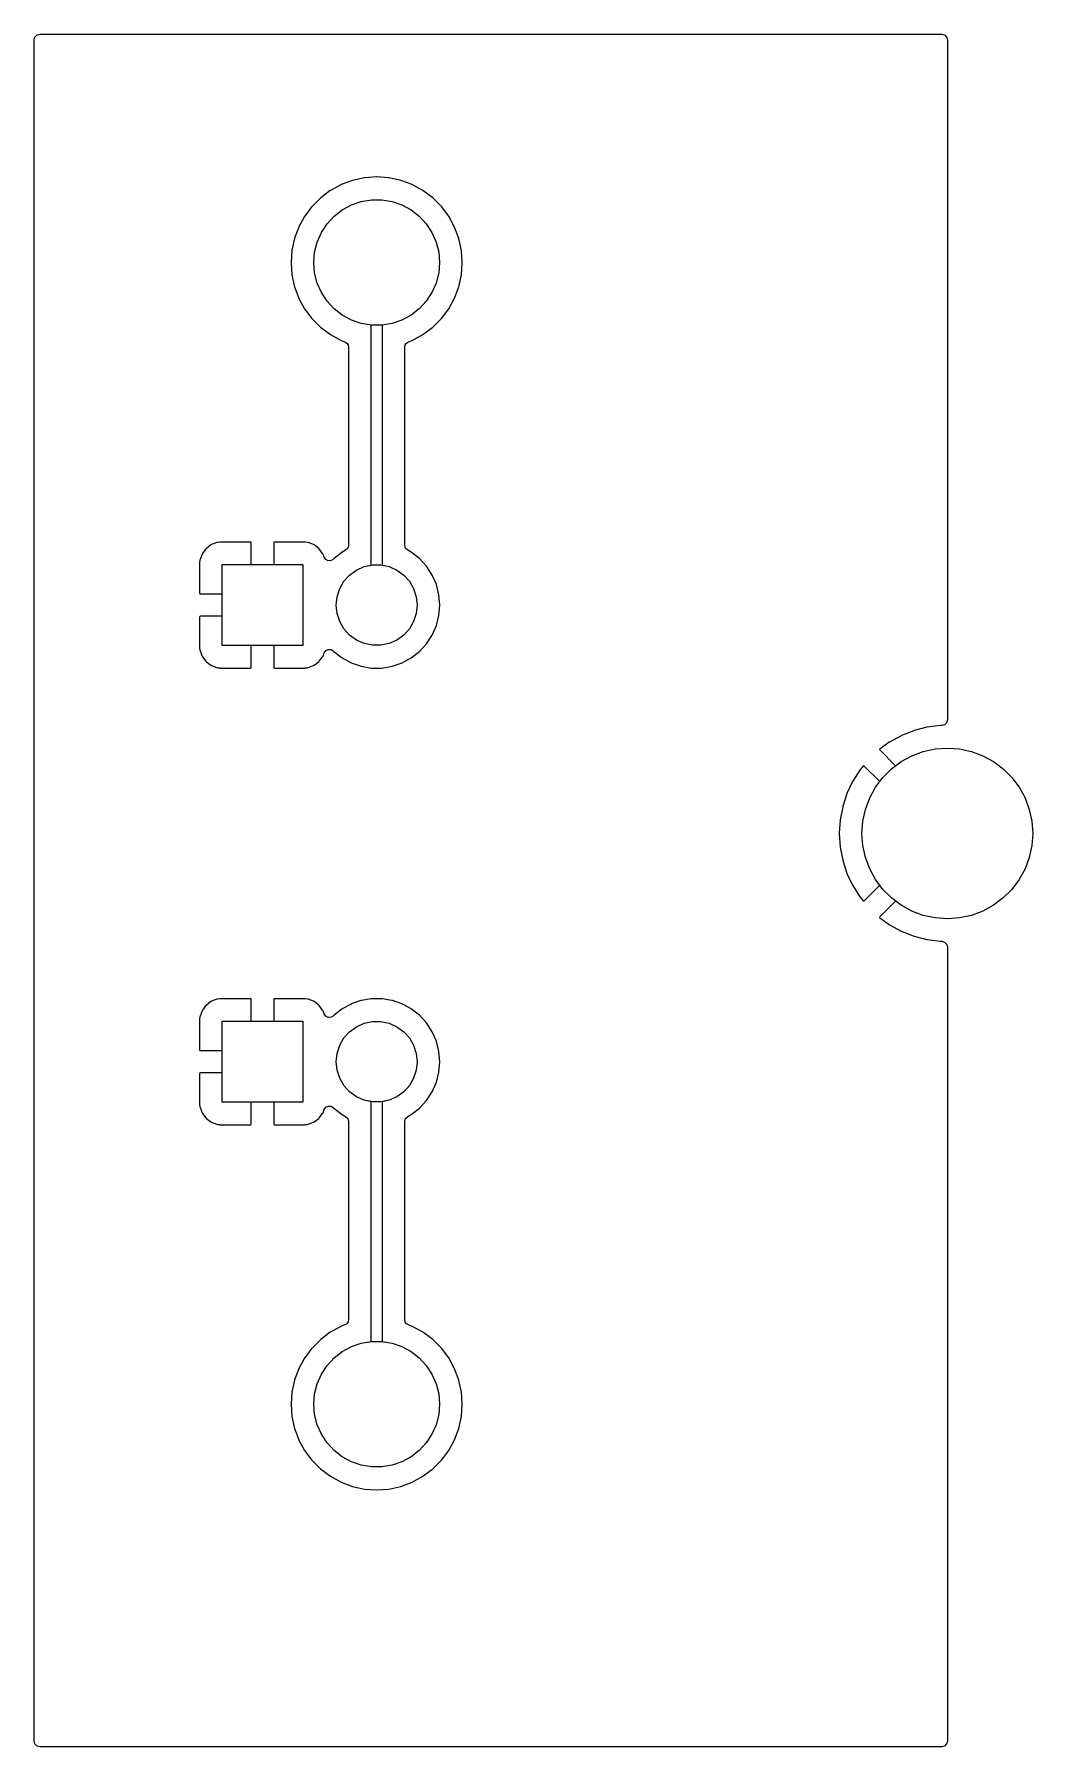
# Model space of a CAD drawing. Extents: x 33 to 94, y -50.8 to -12.7.
# Drawn here: x 33.02 to 55.24, y -50.8 to -12.7 of the extents above; entities that cross this region are included whole.
import ezdxf

# ---------------------------------------------------------------- set-up
doc = ezdxf.new("R2010")
doc.units = 0
doc.layers.add('BLACK', color=7, linetype='CONTINUOUS')

msp = doc.modelspace()

# ---------------------------------------------------------------- linework, layer by layer
at = {"layer": 'BLACK', "linetype": 'CONTINUOUS'}
for p, q in [((33.02, -12.824), (33.0366, -12.762)), ((33.02, -25.1337), (33.02, -12.824)), ((33.0366, -12.762), (33.082, -12.7166)), ((33.082, -12.7166), (33.144, -12.7)), ((33.144, -12.7), (53.216, -12.7)), ((53.216, -12.7), (53.278, -12.7166)), ((53.278, -12.7166), (53.3234, -12.762)), ((53.3234, -12.762), (53.34, -12.824)), ((53.34, -12.824), (53.34, -27.956)), ((40.0991, -15.9534), (39.8526, -16.0453)), ((40.1032, -15.9518), (40.0991, -15.9534)), ((40.0991, -15.9534), (40.0991, -15.9534)), ((40.1075, -15.9509), (40.1032, -15.9518)), ((40.3645, -15.895), (40.1075, -15.9509)), ((40.1075, -15.9509), (40.1075, -15.9509)), ((40.3688, -15.894), (40.3645, -15.895)), ((40.3645, -15.895), (40.3645, -15.895)), ((40.3733, -15.8937), (40.3688, -15.894)), ((40.6356, -15.875), (40.3733, -15.8937)), ((40.3733, -15.8937), (40.3733, -15.8937)), ((40.64, -15.8746), (40.6356, -15.875)), ((40.6444, -15.875), (40.64, -15.8746)), ((40.9067, -15.8937), (40.6444, -15.875)), ((40.9112, -15.894), (40.9067, -15.8937)), ((40.9067, -15.8937), (40.9067, -15.8937)), ((40.9155, -15.895), (40.9112, -15.894)), ((41.1508, -15.9462), (40.9155, -15.895)), ((40.9155, -15.895), (40.9155, -15.895)), ((41.1768, -15.9518), (41.1508, -15.9462)), ((41.1809, -15.9534), (41.1768, -15.9518)), ((41.4274, -16.0453), (41.1809, -15.9534)), ((41.1809, -15.9534), (41.1809, -15.9534)), ((39.3891, -16.3432), (39.2032, -16.5291)), ((39.3923, -16.34), (39.3891, -16.3432)), ((39.3891, -16.3432), (39.3891, -16.3432)), ((39.3958, -16.3374), (39.3923, -16.34)), ((39.6063, -16.1798), (39.3958, -16.3374)), ((39.3958, -16.3374), (39.3958, -16.3374)), ((39.6099, -16.1771), (39.6063, -16.1798)), ((39.6063, -16.1798), (39.6063, -16.1798)), ((39.6138, -16.175), (39.6099, -16.1771)), ((39.8446, -16.049), (39.6138, -16.175)), ((39.6138, -16.175), (39.6138, -16.175)), ((39.8485, -16.0468), (39.8446, -16.0489)), ((39.8446, -16.0489), (39.8446, -16.049)), ((39.8526, -16.0453), (39.8485, -16.0468)), ((39.8526, -16.0453), (39.8526, -16.0453)), ((41.4315, -16.0468), (41.4274, -16.0453)), ((41.4274, -16.0453), (41.4274, -16.0453)), ((41.4354, -16.0489), (41.4315, -16.0468)), ((41.4354, -16.049), (41.4354, -16.0489)), ((41.6662, -16.175), (41.4354, -16.049)), ((41.6701, -16.1771), (41.6662, -16.175)), ((41.6662, -16.175), (41.6662, -16.175)), ((41.8877, -16.34), (41.6701, -16.1771)), ((42.08, -16.5323), (41.8877, -16.34)), ((39.035, -16.7538), (38.909, -16.9846)), ((39.0371, -16.7499), (39.035, -16.7538)), ((39.035, -16.7538), (39.035, -16.7538)), ((39.0398, -16.7463), (39.0371, -16.7499)), ((39.1974, -16.5358), (39.0398, -16.7463)), ((39.0398, -16.7463), (39.0398, -16.7463)), ((39.2, -16.5323), (39.1974, -16.5358)), ((39.1974, -16.5358), (39.1974, -16.5358)), ((39.2032, -16.5291), (39.2, -16.5323)), ((39.2032, -16.5291), (39.2032, -16.5291)), ((39.5352, -16.9201), (39.6918, -16.75)), ((39.5352, -16.9201), (39.6918, -16.75)), ((39.6918, -16.75), (39.8743, -16.608)), ((39.6918, -16.75), (39.8743, -16.608)), ((39.8743, -16.608), (40.0776, -16.4979)), ((39.8743, -16.608), (40.0776, -16.4979)), ((40.0776, -16.4979), (40.2963, -16.4228)), ((40.0776, -16.4979), (40.2963, -16.4228)), ((40.2963, -16.4228), (40.5244, -16.3848)), ((40.2963, -16.4228), (40.5244, -16.3848)), ((40.5244, -16.3848), (40.7556, -16.3848)), ((40.5244, -16.3848), (40.7556, -16.3848)), ((40.7556, -16.3848), (40.9837, -16.4228)), ((40.7556, -16.3848), (40.9837, -16.4228)), ((40.9837, -16.4228), (41.2024, -16.4979)), ((40.9837, -16.4228), (41.2024, -16.4979)), ((41.2024, -16.4979), (41.4057, -16.608)), ((41.2024, -16.4979), (41.4057, -16.608)), ((41.4057, -16.608), (41.5882, -16.75)), ((41.4057, -16.608), (41.5882, -16.75)), ((41.5882, -16.75), (41.7448, -16.9201)), ((41.5882, -16.75), (41.7448, -16.9201)), ((42.2429, -16.7499), (42.08, -16.5323)), ((42.3732, -16.9885), (42.2429, -16.7499)), ((38.9053, -16.9926), (38.8134, -17.2391)), ((38.9068, -16.9885), (38.9053, -16.9926)), ((38.9053, -16.9926), (38.9053, -16.9926)), ((38.9089, -16.9846), (38.9068, -16.9885)), ((38.909, -16.9846), (38.9089, -16.9846)), ((39.3159, -17.3254), (39.4087, -17.1137)), ((39.3159, -17.3254), (39.4087, -17.1137)), ((39.4087, -17.1137), (39.5352, -16.9201)), ((39.4087, -17.1137), (39.5352, -16.9201)), ((41.7448, -16.9201), (41.8713, -17.1137)), ((41.7448, -16.9201), (41.8713, -17.1137)), ((41.8713, -17.1137), (41.9641, -17.3254)), ((41.8713, -17.1137), (41.9641, -17.3254)), ((42.4682, -17.2432), (42.3732, -16.9885)), ((38.7537, -17.5133), (38.7353, -17.7705)), ((38.754, -17.5088), (38.7537, -17.5133)), ((38.7537, -17.5133), (38.7537, -17.5133)), ((38.755, -17.5045), (38.754, -17.5088)), ((38.8109, -17.2475), (38.755, -17.5045)), ((38.755, -17.5045), (38.755, -17.5045)), ((38.8118, -17.2432), (38.8109, -17.2475)), ((38.8109, -17.2475), (38.8109, -17.2475)), ((38.8134, -17.2391), (38.8118, -17.2432)), ((38.8134, -17.2391), (38.8134, -17.2391)), ((39.2591, -17.5496), (39.3159, -17.3254)), ((39.2591, -17.5496), (39.3159, -17.3254)), ((41.9641, -17.3254), (42.0209, -17.5496)), ((41.9641, -17.3254), (42.0209, -17.5496)), ((42.526, -17.5088), (42.4682, -17.2432)), ((42.5454, -17.78), (42.526, -17.5088)), ((38.7353, -17.7705), (38.7346, -17.78)), ((38.7346, -17.78), (38.735, -17.7844)), ((38.735, -17.7844), (38.7537, -18.0467)), ((39.24, -17.78), (39.2591, -17.5496)), ((39.24, -17.78), (39.2591, -17.5496)), ((39.2591, -18.0104), (39.24, -17.78)), ((39.2591, -18.0104), (39.24, -17.78)), ((42.0209, -17.5496), (42.04, -17.78)), ((42.0209, -17.5496), (42.04, -17.78)), ((42.04, -17.78), (42.0209, -18.0104)), ((42.04, -17.78), (42.0209, -18.0104)), ((42.526, -18.0512), (42.5454, -17.78)), ((38.7537, -18.0467), (38.7537, -18.0467)), ((38.7537, -18.0467), (38.754, -18.0512)), ((38.754, -18.0512), (38.755, -18.0555)), ((38.755, -18.0555), (38.755, -18.0555)), ((38.755, -18.0555), (38.8062, -18.2908)), ((39.3159, -18.2346), (39.2591, -18.0104)), ((39.3159, -18.2346), (39.2591, -18.0104)), ((39.4087, -18.4463), (39.3159, -18.2346)), ((39.4087, -18.4463), (39.3159, -18.2346)), ((41.9641, -18.2346), (41.8713, -18.4463)), ((41.9641, -18.2346), (41.8713, -18.4463)), ((42.0209, -18.0104), (41.9641, -18.2346)), ((42.0209, -18.0104), (41.9641, -18.2346)), ((42.4682, -18.3168), (42.526, -18.0512)), ((38.8062, -18.2908), (38.8118, -18.3168)), ((38.8118, -18.3168), (38.9068, -18.5715)), ((38.9068, -18.5715), (38.9089, -18.5754)), ((38.9089, -18.5754), (38.909, -18.5754)), ((38.909, -18.5754), (39.035, -18.8062)), ((39.5352, -18.6399), (39.4087, -18.4463)), ((39.5352, -18.6399), (39.4087, -18.4463)), ((39.6918, -18.81), (39.5352, -18.6399)), ((39.6918, -18.81), (39.5352, -18.6399)), ((41.7448, -18.6399), (41.5882, -18.81)), ((41.7448, -18.6399), (41.5882, -18.81)), ((41.8713, -18.4463), (41.7448, -18.6399)), ((41.8713, -18.4463), (41.7448, -18.6399)), ((42.2429, -18.8101), (42.3732, -18.5715)), ((42.3732, -18.5715), (42.4682, -18.3168)), ((39.035, -18.8062), (39.035, -18.8062)), ((39.035, -18.8062), (39.0371, -18.8101)), ((39.0371, -18.8101), (39.2, -19.0277)), ((39.2, -19.0277), (39.3923, -19.22)), ((39.8743, -18.952), (39.6918, -18.81)), ((39.8743, -18.952), (39.6918, -18.81)), ((40.0776, -19.0621), (39.8743, -18.952)), ((40.0776, -19.0621), (39.8743, -18.952)), ((41.4057, -18.952), (41.2024, -19.0621)), ((41.4057, -18.952), (41.2024, -19.0621)), ((41.5882, -18.81), (41.4057, -18.952)), ((41.5882, -18.81), (41.4057, -18.952)), ((41.8877, -19.22), (42.08, -19.0277)), ((42.08, -19.0277), (42.2429, -18.8101)), ((39.3923, -19.22), (39.6099, -19.3829)), ((39.6099, -19.3829), (39.8485, -19.5132)), ((40.2963, -19.1372), (40.0776, -19.0621)), ((40.2963, -19.1372), (40.0776, -19.0621)), ((40.5244, -19.1752), (40.2963, -19.1372)), ((40.515, -19.1737), (40.2963, -19.1372)), ((40.515, -24.5115), (40.515, -19.1737)), ((40.7556, -19.1752), (40.5244, -19.1752)), ((40.9837, -19.1372), (40.7556, -19.1752)), ((40.9837, -19.1372), (40.765, -19.1737)), ((40.765, -19.1737), (40.765, -24.5115)), ((41.2024, -19.0621), (40.9837, -19.1372)), ((41.2024, -19.0621), (40.9837, -19.1372)), ((41.4315, -19.5132), (41.6701, -19.3829)), ((41.6701, -19.3829), (41.8877, -19.22)), ((39.8485, -19.5132), (39.9288, -19.5431)), ((39.9288, -19.5431), (39.9338, -19.545)), ((39.9338, -19.545), (39.9761, -19.5714)), ((39.9761, -19.5714), (40.0045, -19.6124)), ((40.0045, -19.6124), (40.0145, -19.6612)), ((40.0145, -19.6612), (40.0145, -24.0722)), ((41.2655, -19.6612), (41.2755, -19.6124)), ((41.2655, -24.0722), (41.2655, -19.6612)), ((41.2755, -19.6124), (41.3039, -19.5714)), ((41.3039, -19.5714), (41.3462, -19.545)), ((41.3462, -19.545), (41.3492, -19.5439)), ((41.3492, -19.5439), (41.4315, -19.5132)), ((37.1489, -24.0004), (37.1003, -24.0056)), ((37.1555, -24), (37.1489, -24.0004)), ((37.8337, -24), (37.1555, -24)), ((37.8465, -24.0034), (37.8337, -24)), ((38.3663, -24), (38.3534, -24.0034)), ((39.0445, -24), (38.3663, -24)), ((39.0511, -24.0004), (39.0445, -24)), ((39.0997, -24.0056), (39.0511, -24.0004)), ((36.7535, -24.2662), (36.7091, -24.3854)), ((36.762, -24.2508), (36.7535, -24.2662)), ((36.8375, -24.1499), (36.762, -24.2508)), ((36.8499, -24.1375), (36.8375, -24.1499)), ((36.9508, -24.062), (36.8499, -24.1375)), ((36.9662, -24.0535), (36.9508, -24.062)), ((37.0854, -24.0091), (36.9662, -24.0535)), ((37.1003, -24.0056), (37.0854, -24.0091)), ((37.85, -24.0163), (37.8465, -24.0034)), ((37.85, -24.5), (37.85, -24.0163)), ((38.3534, -24.0034), (38.35, -24.0163)), ((38.35, -24.0163), (38.35, -24.5)), ((39.1146, -24.0091), (39.0997, -24.0056)), ((39.2338, -24.0535), (39.1146, -24.0091)), ((39.2492, -24.062), (39.2338, -24.0535)), ((39.3501, -24.1375), (39.2492, -24.062)), ((39.3625, -24.1499), (39.3501, -24.1375)), ((39.438, -24.2508), (39.3625, -24.1499)), ((39.4465, -24.2662), (39.438, -24.2508)), ((39.4721, -24.3349), (39.4465, -24.2662)), ((39.508, -24.3861), (39.4721, -24.3349)), ((39.6795, -24.3756), (39.6269, -24.4094)), ((39.6847, -24.3699), (39.6795, -24.3756)), ((39.6882, -24.3661), (39.6847, -24.3699)), ((39.6847, -24.3699), (39.6847, -24.3699)), ((39.6923, -24.3629), (39.6882, -24.3661)), ((39.8673, -24.2267), (39.6923, -24.3629)), ((39.6923, -24.3629), (39.6923, -24.3629)), ((39.8714, -24.2235), (39.8673, -24.2267)), ((39.8673, -24.2267), (39.8673, -24.2267)), ((39.8759, -24.2211), (39.8714, -24.2235)), ((39.9495, -24.1812), (39.8759, -24.2211)), ((39.8759, -24.2211), (39.8759, -24.2211)), ((39.997, -24.1357), (39.9495, -24.1812)), ((40.0145, -24.0722), (39.997, -24.1357)), ((41.283, -24.1357), (41.2655, -24.0722)), ((41.3305, -24.1812), (41.283, -24.1357)), ((41.4086, -24.2235), (41.3305, -24.1812)), ((41.4127, -24.2267), (41.4086, -24.2235)), ((41.4437, -24.2508), (41.4127, -24.2267)), ((41.4127, -24.2267), (41.4127, -24.2267)), ((41.5918, -24.3661), (41.4437, -24.2508)), ((41.749, -24.5368), (41.5918, -24.3661)), ((36.7004, -24.4489), (36.7, -24.4555)), ((36.7, -24.4555), (36.7, -25.1337)), ((36.7056, -24.4003), (36.7004, -24.4489)), ((36.7091, -24.3854), (36.7056, -24.4003)), ((37.2, -26.3), (37.2, -24.5)), ((37.2, -24.5), (39, -24.5)), ((37.2, -25.15), (37.2, -24.5)), ((37.2, -24.5), (37.85, -24.5)), ((38.35, -24.5), (39, -24.5)), ((39, -24.5), (39, -26.3)), ((39, -24.5), (39, -26.3)), ((39.5644, -24.4133), (39.508, -24.3861)), ((39.6269, -24.4094), (39.5644, -24.4133)), ((39.9119, -24.871), (40.0378, -24.7312)), ((39.9119, -24.871), (40.0378, -24.7312)), ((40.0378, -24.7312), (40.19, -24.6206)), ((40.0378, -24.7312), (40.19, -24.6206)), ((40.19, -24.6206), (40.3619, -24.544)), ((40.19, -24.6206), (40.3619, -24.544)), ((40.3619, -24.544), (40.5459, -24.5049)), ((40.3619, -24.544), (40.515, -24.5115)), ((40.5459, -24.5049), (40.7341, -24.5049)), ((40.7341, -24.5049), (40.9181, -24.544)), ((40.765, -24.5115), (40.9181, -24.544)), ((40.9181, -24.544), (41.09, -24.6206)), ((40.9181, -24.544), (41.09, -24.6206)), ((41.09, -24.6206), (41.2422, -24.7312)), ((41.09, -24.6206), (41.2422, -24.7312)), ((41.2422, -24.7312), (41.3681, -24.871)), ((41.2422, -24.7312), (41.3681, -24.871)), ((41.8759, -24.7312), (41.749, -24.5368)), ((41.9692, -24.9437), (41.8759, -24.7312)), ((33.02, -26.3445), (33.02, -25.1337)), ((36.7, -25.1337), (36.7034, -25.1465)), ((39.7597, -25.2129), (39.8178, -25.0339)), ((39.7597, -25.2129), (39.8178, -25.0339)), ((39.8178, -25.0339), (39.9119, -24.871)), ((39.8178, -25.0339), (39.9119, -24.871)), ((41.3681, -24.871), (41.4622, -25.0339)), ((41.3681, -24.871), (41.4622, -25.0339)), ((41.4622, -25.0339), (41.5203, -25.2129)), ((41.4622, -25.0339), (41.5203, -25.2129)), ((42.0261, -25.1687), (41.9692, -24.9437)), ((36.7034, -25.1465), (36.7163, -25.15)), ((36.7163, -25.15), (37.2, -25.15)), ((39.74, -25.4), (39.7597, -25.2129)), ((39.74, -25.4), (39.7597, -25.2129)), ((39.7597, -25.5871), (39.74, -25.4)), ((39.7597, -25.5871), (39.74, -25.4)), ((41.5203, -25.2129), (41.54, -25.4)), ((41.5203, -25.2129), (41.54, -25.4)), ((41.54, -25.4), (41.5203, -25.5871)), ((41.54, -25.4), (41.5203, -25.5871)), ((42.0453, -25.4), (42.0261, -25.1687)), ((42.0261, -25.6313), (42.0453, -25.4)), ((36.7034, -25.6534), (36.7, -25.6663)), ((36.7, -25.6663), (36.7, -26.3445)), ((36.7163, -25.65), (36.7034, -25.6534)), ((37.2, -25.65), (36.7163, -25.65)), ((37.2, -26.3), (37.2, -25.65)), ((39.8178, -25.7661), (39.7597, -25.5871)), ((39.8178, -25.7661), (39.7597, -25.5871)), ((39.9119, -25.929), (39.8178, -25.7661)), ((39.9119, -25.929), (39.8178, -25.7661)), ((41.4622, -25.7661), (41.3681, -25.929)), ((41.4622, -25.7661), (41.3681, -25.929)), ((41.5203, -25.5871), (41.4622, -25.7661)), ((41.5203, -25.5871), (41.4622, -25.7661)), ((41.8759, -26.0688), (41.9692, -25.8563)), ((41.9692, -25.8563), (42.0261, -25.6313)), ((40.0378, -26.0688), (39.9119, -25.929)), ((40.0378, -26.0688), (39.9119, -25.929)), ((40.19, -26.1794), (40.0378, -26.0688)), ((40.19, -26.1794), (40.0378, -26.0688)), ((40.3619, -26.256), (40.19, -26.1794)), ((40.3619, -26.256), (40.19, -26.1794)), ((40.5459, -26.2951), (40.3619, -26.256)), ((40.5459, -26.2951), (40.3619, -26.256)), ((40.9181, -26.256), (40.7341, -26.2951)), ((40.9181, -26.256), (40.7341, -26.2951)), ((41.09, -26.1794), (40.9181, -26.256)), ((41.09, -26.1794), (40.9181, -26.256)), ((41.2422, -26.0688), (41.09, -26.1794)), ((41.2422, -26.0688), (41.09, -26.1794)), ((41.3681, -25.929), (41.2422, -26.0688)), ((41.3681, -25.929), (41.2422, -26.0688)), ((41.5918, -26.4339), (41.749, -26.2632)), ((41.749, -26.2632), (41.8759, -26.0688)), ((33.02, -30.4839), (33.02, -26.3445)), ((36.7, -26.3445), (36.7004, -26.3511)), ((36.7004, -26.3511), (36.7056, -26.3997)), ((36.7056, -26.3997), (36.7091, -26.4146)), ((36.7091, -26.4146), (36.7535, -26.5338)), ((36.7535, -26.5338), (36.762, -26.5492)), ((36.762, -26.5492), (36.8375, -26.6501)), ((36.8375, -26.6501), (36.8499, -26.6625)), ((36.8499, -26.6625), (36.9508, -26.738)), ((39, -26.3), (37.2, -26.3)), ((37.85, -26.3), (37.2, -26.3)), ((37.85, -26.7837), (37.85, -26.3)), ((39, -26.3), (38.35, -26.3)), ((38.35, -26.3), (38.35, -26.7837)), ((39.2492, -26.738), (39.3501, -26.6625)), ((39.3501, -26.6625), (39.3625, -26.6501)), ((39.3625, -26.6501), (39.438, -26.5492)), ((39.438, -26.5492), (39.4465, -26.5338)), ((39.4465, -26.5338), (39.4721, -26.4651)), ((39.4721, -26.4651), (39.508, -26.4139)), ((39.508, -26.4139), (39.5644, -26.3867)), ((39.5644, -26.3867), (39.6269, -26.3906)), ((39.6269, -26.3906), (39.6795, -26.4244)), ((39.6795, -26.4244), (39.6882, -26.4339)), ((39.6882, -26.4339), (39.8714, -26.5765)), ((39.8714, -26.5765), (40.0755, -26.6869)), ((40.7341, -26.2951), (40.5459, -26.2951)), ((40.7341, -26.2951), (40.5459, -26.2951)), ((41.2045, -26.6869), (41.4086, -26.5765)), ((41.4086, -26.5765), (41.5918, -26.4339)), ((36.9508, -26.738), (36.9662, -26.7465)), ((36.9662, -26.7465), (37.0854, -26.7909)), ((37.0854, -26.7909), (37.1003, -26.7944)), ((37.1003, -26.7944), (37.1489, -26.7996)), ((37.1489, -26.7996), (37.1555, -26.8)), ((37.1555, -26.8), (37.8337, -26.8)), ((37.8337, -26.8), (37.8465, -26.7965)), ((37.8465, -26.7965), (37.85, -26.7837)), ((38.35, -26.7837), (38.3534, -26.7965)), ((38.3534, -26.7965), (38.3663, -26.8)), ((38.3663, -26.8), (39.0445, -26.8)), ((39.0445, -26.8), (39.0511, -26.7996)), ((39.0511, -26.7996), (39.0997, -26.7944)), ((39.0997, -26.7944), (39.1146, -26.7909)), ((39.1146, -26.7909), (39.2338, -26.7465)), ((39.2338, -26.7465), (39.2492, -26.738)), ((40.0755, -26.6869), (40.295, -26.7623)), ((40.295, -26.7623), (40.524, -26.8005)), ((40.524, -26.8005), (40.7509, -26.8005)), ((40.7509, -26.8005), (40.756, -26.8005)), ((40.756, -26.8005), (40.985, -26.7623)), ((40.985, -26.7623), (41.2045, -26.6869)), ((52.6007, -28.192), (52.5933, -28.1944)), ((52.8856, -28.1188), (52.6007, -28.192)), ((52.8933, -28.1174), (52.8856, -28.1188)), ((53.1851, -28.0805), (52.8933, -28.1174)), ((53.1929, -28.08), (53.1851, -28.0805)), ((53.216, -28.08), (53.1929, -28.08)), ((53.278, -28.0634), (53.216, -28.08)), ((53.3234, -28.018), (53.278, -28.0634)), ((53.34, -27.956), (53.3234, -28.018)), ((52.0483, -28.4519), (51.8374, -28.6051)), ((52.0549, -28.4477), (52.0483, -28.4519)), ((52.3127, -28.306), (52.0549, -28.4477)), ((52.3197, -28.3027), (52.3127, -28.306)), ((52.5933, -28.1944), (52.3197, -28.3027)), ((51.8374, -28.6051), (51.8302, -28.6133)), ((51.8302, -28.6133), (51.8361, -28.6225)), ((51.8361, -28.6225), (52.1883, -28.9748)), ((52.0958, -29.0441), (52.3128, -28.8816)), ((52.1883, -28.9748), (52.3128, -28.8816)), ((52.3128, -28.8816), (52.5507, -28.7517)), ((52.3128, -28.8816), (52.5507, -28.7517)), ((52.5507, -28.7517), (52.8047, -28.657)), ((52.5507, -28.7517), (52.8047, -28.657)), ((52.8047, -28.657), (53.0696, -28.5993)), ((52.8047, -28.657), (53.0696, -28.5993)), ((53.0696, -28.5993), (53.34, -28.58)), ((53.0696, -28.5993), (53.34, -28.58)), ((53.34, -28.58), (53.6104, -28.5993)), ((53.34, -28.58), (53.6104, -28.5993)), ((53.6104, -28.5993), (53.8753, -28.657)), ((53.6104, -28.5993), (53.8753, -28.657)), ((53.8753, -28.657), (54.1293, -28.7517)), ((53.8753, -28.657), (54.1293, -28.7517)), ((54.1293, -28.7517), (54.3672, -28.8816)), ((54.1293, -28.7517), (54.3672, -28.8816)), ((54.3672, -28.8816), (54.5842, -29.0441)), ((54.3672, -28.8816), (54.5842, -29.0441)), ((51.231, -29.325), (51.1058, -29.5912)), ((51.2348, -29.3182), (51.231, -29.325)), ((51.3924, -29.0698), (51.2348, -29.3182)), ((51.397, -29.0635), (51.3924, -29.0698)), ((51.4643, -28.9822), (51.397, -29.0635)), ((51.4756, -28.9744), (51.4643, -28.9822)), ((51.4876, -28.9811), (51.4756, -28.9744)), ((51.8348, -29.3283), (51.4876, -28.9811)), ((51.7416, -29.4528), (51.9041, -29.2358)), ((51.7416, -29.4528), (51.8348, -29.3283)), ((51.9041, -29.2358), (52.0958, -29.0441)), ((54.5842, -29.0441), (54.7759, -29.2358)), ((54.5842, -29.0441), (54.7759, -29.2358)), ((54.7759, -29.2358), (54.9384, -29.4528)), ((54.7759, -29.2358), (54.9384, -29.4528)), ((51.1029, -29.5985), (51.012, -29.8783)), ((51.1058, -29.5912), (51.1029, -29.5985)), ((51.517, -29.9447), (51.6117, -29.6907)), ((51.517, -29.9447), (51.6117, -29.6907)), ((51.6117, -29.6907), (51.7416, -29.4528)), ((51.6117, -29.6907), (51.7416, -29.4528)), ((54.9384, -29.4528), (55.0683, -29.6907)), ((54.9384, -29.4528), (55.0683, -29.6907)), ((55.0683, -29.6907), (55.163, -29.9447)), ((55.0683, -29.6907), (55.163, -29.9447)), ((51.0101, -29.8858), (50.9549, -30.1748)), ((51.012, -29.8783), (51.0101, -29.8858)), ((51.4593, -30.2096), (51.517, -29.9447)), ((51.4593, -30.2096), (51.517, -29.9447)), ((55.163, -29.9447), (55.2207, -30.2096)), ((55.163, -29.9447), (55.2207, -30.2096)), ((50.954, -30.1825), (50.9355, -30.4761)), ((50.9355, -30.4761), (50.9355, -30.4839)), ((50.9549, -30.1748), (50.954, -30.1825)), ((51.44, -30.48), (51.4593, -30.2096)), ((51.44, -30.48), (51.4593, -30.2096)), ((55.2207, -30.2096), (55.24, -30.48)), ((55.2207, -30.2096), (55.24, -30.48)), ((33.02, -35.2937), (33.02, -30.4839)), ((50.9355, -30.4839), (50.954, -30.7775)), ((50.954, -30.7775), (50.9549, -30.7852)), ((50.9549, -30.7852), (51.0101, -31.0742)), ((51.4593, -30.7504), (51.44, -30.48)), ((51.4593, -30.7504), (51.44, -30.48)), ((51.517, -31.0153), (51.4593, -30.7504)), ((51.517, -31.0153), (51.4593, -30.7504)), ((55.2207, -30.7504), (55.163, -31.0153)), ((55.2207, -30.7504), (55.163, -31.0153)), ((55.24, -30.48), (55.2207, -30.7504)), ((55.24, -30.48), (55.2207, -30.7504)), ((51.0101, -31.0742), (51.012, -31.0817)), ((51.012, -31.0817), (51.1029, -31.3615)), ((51.6117, -31.2693), (51.517, -31.0153)), ((51.6117, -31.2693), (51.517, -31.0153)), ((55.163, -31.0153), (55.0683, -31.2693)), ((55.163, -31.0153), (55.0683, -31.2693)), ((51.1029, -31.3615), (51.1058, -31.3688)), ((51.1058, -31.3688), (51.231, -31.635)), ((51.7416, -31.5072), (51.6117, -31.2693)), ((51.7416, -31.5072), (51.6117, -31.2693)), ((51.9041, -31.7242), (51.7416, -31.5072)), ((51.8348, -31.6317), (51.7416, -31.5072)), ((54.9384, -31.5072), (54.7759, -31.7242)), ((54.9384, -31.5072), (54.7759, -31.7242)), ((55.0683, -31.2693), (54.9384, -31.5072)), ((55.0683, -31.2693), (54.9384, -31.5072)), ((51.231, -31.635), (51.2348, -31.6418)), ((51.2348, -31.6418), (51.3924, -31.8902)), ((51.3924, -31.8902), (51.397, -31.8965)), ((51.397, -31.8965), (51.4643, -31.9778)), ((51.4643, -31.9778), (51.4756, -31.9856)), ((51.4756, -31.9856), (51.4876, -31.9789)), ((51.4876, -31.9789), (51.8348, -31.6317)), ((52.1883, -31.9852), (51.8361, -32.3375)), ((52.0958, -31.9159), (51.9041, -31.7242)), ((52.3128, -32.0784), (52.0958, -31.9159)), ((52.3128, -32.0784), (52.1883, -31.9852)), ((54.5842, -31.9159), (54.3672, -32.0784)), ((54.5842, -31.9159), (54.3672, -32.0784)), ((54.7759, -31.7242), (54.5842, -31.9159)), ((54.7759, -31.7242), (54.5842, -31.9159)), ((51.8361, -32.3375), (51.8302, -32.3467)), ((51.8302, -32.3467), (51.8374, -32.3549)), ((51.8374, -32.3549), (52.0483, -32.5081)), ((52.5507, -32.2083), (52.3128, -32.0784)), ((52.5507, -32.2083), (52.3128, -32.0784)), ((52.8047, -32.303), (52.5507, -32.2083)), ((52.8047, -32.303), (52.5507, -32.2083)), ((53.0696, -32.3607), (52.8047, -32.303)), ((53.0696, -32.3607), (52.8047, -32.303)), ((53.34, -32.38), (53.0696, -32.3607)), ((53.34, -32.38), (53.0696, -32.3607)), ((53.6104, -32.3607), (53.34, -32.38)), ((53.6104, -32.3607), (53.34, -32.38)), ((53.8753, -32.303), (53.6104, -32.3607)), ((53.8753, -32.303), (53.6104, -32.3607)), ((54.1293, -32.2083), (53.8753, -32.303)), ((54.1293, -32.2083), (53.8753, -32.303)), ((54.3672, -32.0784), (54.1293, -32.2083)), ((54.3672, -32.0784), (54.1293, -32.2083)), ((52.0483, -32.5081), (52.0549, -32.5123)), ((52.0549, -32.5123), (52.3127, -32.654)), ((52.3127, -32.654), (52.3197, -32.6573)), ((52.3197, -32.6573), (52.5933, -32.7656)), ((52.5933, -32.7656), (52.6007, -32.768)), ((52.6007, -32.768), (52.8856, -32.8412)), ((52.8856, -32.8412), (52.8933, -32.8426)), ((52.8933, -32.8426), (53.1851, -32.8795)), ((53.1851, -32.8795), (53.1929, -32.88)), ((53.1929, -32.88), (53.216, -32.88)), ((53.216, -32.88), (53.278, -32.8966)), ((53.278, -32.8966), (53.3234, -32.942)), ((53.3234, -32.942), (53.34, -33.004)), ((53.34, -33.004), (53.34, -50.676)), ((36.9508, -34.222), (36.8499, -34.2975)), ((36.9662, -34.2135), (36.9508, -34.222)), ((37.0854, -34.1691), (36.9662, -34.2135)), ((37.1003, -34.1656), (37.0854, -34.1691)), ((37.1489, -34.1604), (37.1003, -34.1656)), ((37.1555, -34.16), (37.1489, -34.1604)), ((37.8337, -34.16), (37.1555, -34.16)), ((37.8465, -34.1634), (37.8337, -34.16)), ((37.85, -34.1763), (37.8465, -34.1634)), ((37.85, -34.66), (37.85, -34.1763)), ((38.3534, -34.1634), (38.35, -34.1763)), ((38.35, -34.1763), (38.35, -34.66)), ((38.3663, -34.16), (38.3534, -34.1634)), ((39.0445, -34.16), (38.3663, -34.16)), ((39.0511, -34.1604), (39.0445, -34.16)), ((39.0997, -34.1656), (39.0511, -34.1604)), ((39.1146, -34.1691), (39.0997, -34.1656)), ((39.2338, -34.2135), (39.1146, -34.1691)), ((39.2492, -34.222), (39.2338, -34.2135)), ((39.3501, -34.2975), (39.2492, -34.222)), ((40.071, -34.2755), (39.8759, -34.3811)), ((40.0755, -34.2731), (40.071, -34.2755)), ((40.071, -34.2755), (40.071, -34.2755)), ((40.0803, -34.2714), (40.0755, -34.2731)), ((40.2902, -34.1994), (40.0803, -34.2714)), ((40.0803, -34.2714), (40.0803, -34.2714)), ((40.295, -34.1977), (40.2902, -34.1994)), ((40.2902, -34.1994), (40.2902, -34.1994)), ((40.3001, -34.1969), (40.295, -34.1977)), ((40.5189, -34.1603), (40.3001, -34.1969)), ((40.3001, -34.1969), (40.3001, -34.1969)), ((40.524, -34.1595), (40.5189, -34.1603)), ((40.5189, -34.1603), (40.5189, -34.1603)), ((40.756, -34.1595), (40.524, -34.1595)), ((40.7611, -34.1603), (40.756, -34.1595)), ((40.9799, -34.1969), (40.7611, -34.1603)), ((40.7611, -34.1603), (40.7611, -34.1603)), ((40.985, -34.1977), (40.9799, -34.1969)), ((40.9799, -34.1969), (40.9799, -34.1969)), ((40.9898, -34.1994), (40.985, -34.1977)), ((41.1997, -34.2714), (40.9898, -34.1994)), ((40.9898, -34.1994), (40.9898, -34.1994)), ((41.2045, -34.2731), (41.1997, -34.2714)), ((41.1997, -34.2714), (41.1997, -34.2714)), ((41.209, -34.2755), (41.2045, -34.2731)), ((41.2726, -34.3099), (41.209, -34.2755)), ((41.209, -34.2755), (41.209, -34.2755)), ((36.7004, -34.6089), (36.7, -34.6155)), ((36.7, -34.6155), (36.7, -35.2937)), ((36.7056, -34.5603), (36.7004, -34.6089)), ((36.7091, -34.5454), (36.7056, -34.5603)), ((36.7535, -34.4262), (36.7091, -34.5454)), ((36.762, -34.4108), (36.7535, -34.4262)), ((36.8375, -34.3099), (36.762, -34.4108)), ((36.8499, -34.2975), (36.8375, -34.3099)), ((37.2, -36.46), (37.2, -34.66)), ((37.2, -34.66), (39, -34.66)), ((37.2, -35.31), (37.2, -34.66)), ((37.2, -34.66), (37.85, -34.66)), ((38.35, -34.66), (39, -34.66)), ((39, -34.66), (39, -36.46)), ((39, -34.66), (39, -36.46)), ((39.3625, -34.3099), (39.3501, -34.2975)), ((39.438, -34.4108), (39.3625, -34.3099)), ((39.4465, -34.4262), (39.438, -34.4108)), ((39.4721, -34.4949), (39.4465, -34.4262)), ((39.508, -34.5461), (39.4721, -34.4949)), ((39.5644, -34.5733), (39.508, -34.5461)), ((39.6269, -34.5694), (39.5644, -34.5733)), ((39.6795, -34.5356), (39.6269, -34.5694)), ((39.6847, -34.5299), (39.6795, -34.5356)), ((39.6882, -34.5261), (39.6847, -34.5299)), ((39.6847, -34.5299), (39.6847, -34.5299)), ((39.6923, -34.5229), (39.6882, -34.5261)), ((39.8673, -34.3867), (39.6923, -34.5229)), ((39.6923, -34.5229), (39.6923, -34.5229)), ((39.8714, -34.3835), (39.8673, -34.3867)), ((39.8673, -34.3867), (39.8673, -34.3867)), ((39.8759, -34.3811), (39.8714, -34.3835)), ((39.8759, -34.3811), (39.8759, -34.3811)), ((40.3619, -34.704), (40.5459, -34.6649)), ((40.3619, -34.704), (40.5459, -34.6649)), ((40.5459, -34.6649), (40.7341, -34.6649)), ((40.5459, -34.6649), (40.7341, -34.6649)), ((40.7341, -34.6649), (40.9181, -34.704)), ((40.7341, -34.6649), (40.9181, -34.704)), ((41.4086, -34.3835), (41.2726, -34.3099)), ((41.4127, -34.3867), (41.4086, -34.3835)), ((41.4437, -34.4108), (41.4127, -34.3867)), ((41.4127, -34.3867), (41.4127, -34.3867)), ((41.5918, -34.5261), (41.4437, -34.4108)), ((41.749, -34.6968), (41.5918, -34.5261)), ((39.8178, -35.1939), (39.9119, -35.031)), ((39.8178, -35.1939), (39.9119, -35.031)), ((39.9119, -35.031), (40.0378, -34.8912)), ((39.9119, -35.031), (40.0378, -34.8912)), ((40.0378, -34.8912), (40.19, -34.7806)), ((40.0378, -34.8912), (40.19, -34.7806)), ((40.19, -34.7806), (40.3619, -34.704)), ((40.19, -34.7806), (40.3619, -34.704)), ((40.9181, -34.704), (41.09, -34.7806)), ((40.9181, -34.704), (41.09, -34.7806)), ((41.09, -34.7806), (41.2422, -34.8912)), ((41.09, -34.7806), (41.2422, -34.8912)), ((41.2422, -34.8912), (41.3681, -35.031)), ((41.2422, -34.8912), (41.3681, -35.031)), ((41.3681, -35.031), (41.4622, -35.1939)), ((41.3681, -35.031), (41.4622, -35.1939)), ((41.8759, -34.8912), (41.749, -34.6968)), ((41.9692, -35.1037), (41.8759, -34.8912)), ((33.02, -36.5045), (33.02, -35.2937)), ((36.7, -35.2937), (36.7034, -35.3065)), ((36.7034, -35.3065), (36.7163, -35.31)), ((36.7163, -35.31), (37.2, -35.31)), ((39.74, -35.56), (39.7597, -35.3729)), ((39.74, -35.56), (39.7597, -35.3729)), ((39.7597, -35.3729), (39.8178, -35.1939)), ((39.7597, -35.3729), (39.8178, -35.1939)), ((41.4622, -35.1939), (41.5203, -35.3729)), ((41.4622, -35.1939), (41.5203, -35.3729)), ((41.5203, -35.3729), (41.54, -35.56)), ((41.5203, -35.3729), (41.54, -35.56)), ((42.0261, -35.3287), (41.9692, -35.1037)), ((42.0453, -35.56), (42.0261, -35.3287)), ((36.7034, -35.8134), (36.7, -35.8263)), ((36.7163, -35.81), (36.7034, -35.8134)), ((37.2, -35.81), (36.7163, -35.81)), ((37.2, -36.46), (37.2, -35.81)), ((39.7597, -35.7471), (39.74, -35.56)), ((39.7597, -35.7471), (39.74, -35.56)), ((39.8178, -35.9261), (39.7597, -35.7471)), ((39.8178, -35.9261), (39.7597, -35.7471)), ((41.5203, -35.7471), (41.4622, -35.9261)), ((41.5203, -35.7471), (41.4622, -35.9261)), ((41.54, -35.56), (41.5203, -35.7471)), ((41.54, -35.56), (41.5203, -35.7471)), ((41.9692, -36.0163), (42.0261, -35.7913)), ((42.0261, -35.7913), (42.0453, -35.56)), ((36.7, -35.8263), (36.7, -36.5045)), ((39.9119, -36.089), (39.8178, -35.9261)), ((39.9119, -36.089), (39.8178, -35.9261)), ((40.0378, -36.2288), (39.9119, -36.089)), ((40.0378, -36.2288), (39.9119, -36.089)), ((41.3681, -36.089), (41.2422, -36.2288)), ((41.3681, -36.089), (41.2422, -36.2288)), ((41.4622, -35.9261), (41.3681, -36.089)), ((41.4622, -35.9261), (41.3681, -36.089)), ((41.8759, -36.2288), (41.9692, -36.0163)), ((33.02, -50.676), (33.02, -36.5045)), ((36.7, -36.5045), (36.7004, -36.5111)), ((36.7004, -36.5111), (36.7056, -36.5597)), ((36.7056, -36.5597), (36.7091, -36.5746)), ((36.7091, -36.5746), (36.7535, -36.6938)), ((39, -36.46), (37.2, -36.46)), ((37.85, -36.46), (37.2, -36.46)), ((37.85, -36.9437), (37.85, -36.46)), ((39, -36.46), (38.35, -36.46)), ((38.35, -36.46), (38.35, -36.9437)), ((39.4721, -36.6251), (39.508, -36.5739)), ((39.508, -36.5739), (39.5644, -36.5467)), ((39.5644, -36.5467), (39.6269, -36.5506)), ((39.6269, -36.5506), (39.6795, -36.5844)), ((40.19, -36.3394), (40.0378, -36.2288)), ((40.19, -36.3394), (40.0378, -36.2288)), ((40.3619, -36.416), (40.19, -36.3394)), ((40.3619, -36.416), (40.19, -36.3394)), ((40.5459, -36.4551), (40.3619, -36.416)), ((40.515, -36.4485), (40.3619, -36.416)), ((40.515, -41.7863), (40.515, -36.4485)), ((40.7341, -36.4551), (40.5459, -36.4551)), ((40.9181, -36.416), (40.7341, -36.4551)), ((40.9181, -36.416), (40.765, -36.4485)), ((40.765, -36.4485), (40.765, -41.7863)), ((41.09, -36.3394), (40.9181, -36.416)), ((41.09, -36.3394), (40.9181, -36.416)), ((41.2422, -36.2288), (41.09, -36.3394)), ((41.2422, -36.2288), (41.09, -36.3394)), ((41.5918, -36.5939), (41.749, -36.4232)), ((41.749, -36.4232), (41.8759, -36.2288)), ((36.7535, -36.6938), (36.762, -36.7092)), ((36.762, -36.7092), (36.8375, -36.8101)), ((36.8375, -36.8101), (36.8499, -36.8225)), ((36.8499, -36.8225), (36.9508, -36.898)), ((36.9508, -36.898), (36.9662, -36.9065)), ((36.9662, -36.9065), (37.0854, -36.9509)), ((37.0854, -36.9509), (37.1003, -36.9544)), ((37.1003, -36.9544), (37.1489, -36.9596)), ((37.8337, -36.96), (37.8465, -36.9565)), ((37.8465, -36.9565), (37.85, -36.9437)), ((38.35, -36.9437), (38.3534, -36.9565)), ((38.3534, -36.9565), (38.3663, -36.96)), ((39.0511, -36.9596), (39.0997, -36.9544)), ((39.0997, -36.9544), (39.1146, -36.9509)), ((39.1146, -36.9509), (39.2338, -36.9065)), ((39.2338, -36.9065), (39.2492, -36.898)), ((39.2492, -36.898), (39.3501, -36.8225)), ((39.3501, -36.8225), (39.3625, -36.8101)), ((39.3625, -36.8101), (39.438, -36.7092)), ((39.438, -36.7092), (39.4465, -36.6938)), ((39.4465, -36.6938), (39.4721, -36.6251)), ((39.6795, -36.5844), (39.6882, -36.5939)), ((39.6882, -36.5939), (39.8714, -36.7365)), ((39.8714, -36.7365), (39.9349, -36.7708)), ((39.9349, -36.7708), (39.9495, -36.7788)), ((39.9495, -36.7788), (39.997, -36.8243)), ((39.997, -36.8243), (40.0145, -36.8878)), ((40.0145, -36.8878), (40.0145, -41.2988)), ((41.2655, -36.8878), (41.283, -36.8243)), ((41.2655, -41.2988), (41.2655, -36.8878)), ((41.283, -36.8243), (41.3305, -36.7788)), ((41.3305, -36.7788), (41.3366, -36.7754)), ((41.3366, -36.7754), (41.4086, -36.7365)), ((41.4086, -36.7365), (41.5918, -36.5939)), ((37.1489, -36.9596), (37.1555, -36.96)), ((37.1555, -36.96), (37.8337, -36.96)), ((38.3663, -36.96), (39.0445, -36.96)), ((39.0445, -36.96), (39.0511, -36.9596)), ((39.8446, -41.449), (39.6138, -41.575)), ((39.8485, -41.4468), (39.8446, -41.4489)), ((39.8446, -41.4489), (39.8446, -41.449)), ((39.8526, -41.4453), (39.8485, -41.4468)), ((39.9338, -41.415), (39.8526, -41.4453)), ((39.8526, -41.4453), (39.8526, -41.4453)), ((39.9761, -41.3886), (39.9338, -41.415)), ((40.0045, -41.3476), (39.9761, -41.3886)), ((40.0145, -41.2988), (40.0045, -41.3476)), ((41.2755, -41.3476), (41.2655, -41.2988)), ((41.3039, -41.3886), (41.2755, -41.3476)), ((41.3462, -41.415), (41.3039, -41.3886)), ((41.4315, -41.4468), (41.3462, -41.415)), ((41.4354, -41.4489), (41.4315, -41.4468)), ((41.4354, -41.449), (41.4354, -41.4489)), ((41.6662, -41.575), (41.4354, -41.449)), ((39.3891, -41.7432), (39.2032, -41.9291)), ((39.3923, -41.74), (39.3891, -41.7432)), ((39.3891, -41.7432), (39.3891, -41.7432)), ((39.3958, -41.7374), (39.3923, -41.74)), ((39.6063, -41.5798), (39.3958, -41.7374)), ((39.3958, -41.7374), (39.3958, -41.7374)), ((39.6099, -41.5771), (39.6063, -41.5798)), ((39.6063, -41.5798), (39.6063, -41.5798)), ((39.6138, -41.575), (39.6099, -41.5771)), ((39.6138, -41.575), (39.6138, -41.575)), ((39.8743, -42.008), (40.0776, -41.8979)), ((39.8743, -42.008), (40.0776, -41.8979)), ((40.0776, -41.8979), (40.2963, -41.8228)), ((40.0776, -41.8979), (40.2963, -41.8228)), ((40.2963, -41.8228), (40.5244, -41.7848)), ((40.2963, -41.8228), (40.515, -41.7863)), ((40.5244, -41.7848), (40.7556, -41.7848)), ((40.7556, -41.7848), (40.9837, -41.8228)), ((40.765, -41.7863), (40.9837, -41.8228)), ((40.9837, -41.8228), (41.2024, -41.8979)), ((40.9837, -41.8228), (41.2024, -41.8979)), ((41.2024, -41.8979), (41.4057, -42.008)), ((41.2024, -41.8979), (41.4057, -42.008)), ((41.6701, -41.5771), (41.6662, -41.575)), ((41.6662, -41.575), (41.6662, -41.575)), ((41.8877, -41.74), (41.6701, -41.5771)), ((42.08, -41.9323), (41.8877, -41.74)), ((39.035, -42.1538), (38.909, -42.3846)), ((39.0371, -42.1499), (39.035, -42.1538)), ((39.035, -42.1538), (39.035, -42.1538)), ((39.0398, -42.1463), (39.0371, -42.1499)), ((39.1974, -41.9358), (39.0398, -42.1463)), ((39.0398, -42.1463), (39.0398, -42.1463)), ((39.2, -41.9323), (39.1974, -41.9358)), ((39.1974, -41.9358), (39.1974, -41.9358)), ((39.2032, -41.9291), (39.2, -41.9323)), ((39.2032, -41.9291), (39.2032, -41.9291)), ((39.5352, -42.3201), (39.6918, -42.15)), ((39.5352, -42.3201), (39.6918, -42.15)), ((39.6918, -42.15), (39.8743, -42.008)), ((39.6918, -42.15), (39.8743, -42.008)), ((41.4057, -42.008), (41.5882, -42.15)), ((41.4057, -42.008), (41.5882, -42.15)), ((41.5882, -42.15), (41.7448, -42.3201)), ((41.5882, -42.15), (41.7448, -42.3201)), ((42.2429, -42.1499), (42.08, -41.9323)), ((42.3732, -42.3885), (42.2429, -42.1499)), ((38.8109, -42.6475), (38.755, -42.9045)), ((38.8118, -42.6432), (38.8109, -42.6475)), ((38.8109, -42.6475), (38.8109, -42.6475)), ((38.8134, -42.6391), (38.8118, -42.6432)), ((38.9053, -42.3926), (38.8134, -42.6391)), ((38.8134, -42.6391), (38.8134, -42.6391)), ((38.9068, -42.3885), (38.9053, -42.3926)), ((38.9053, -42.3926), (38.9053, -42.3926)), ((38.9089, -42.3846), (38.9068, -42.3885)), ((38.909, -42.3846), (38.9089, -42.3846)), ((39.3159, -42.7254), (39.4087, -42.5137)), ((39.3159, -42.7254), (39.4087, -42.5137)), ((39.4087, -42.5137), (39.5352, -42.3201)), ((39.4087, -42.5137), (39.5352, -42.3201)), ((41.7448, -42.3201), (41.8713, -42.5137)), ((41.7448, -42.3201), (41.8713, -42.5137)), ((41.8713, -42.5137), (41.9641, -42.7254)), ((41.8713, -42.5137), (41.9641, -42.7254)), ((42.4682, -42.6432), (42.3732, -42.3885)), ((42.526, -42.9088), (42.4682, -42.6432)), ((38.7537, -42.9133), (38.7353, -43.1705)), ((38.754, -42.9088), (38.7537, -42.9133)), ((38.7537, -42.9133), (38.7537, -42.9133)), ((38.755, -42.9045), (38.754, -42.9088)), ((38.755, -42.9045), (38.755, -42.9045)), ((39.24, -43.18), (39.2591, -42.9496)), ((39.24, -43.18), (39.2591, -42.9496)), ((39.2591, -42.9496), (39.3159, -42.7254)), ((39.2591, -42.9496), (39.3159, -42.7254)), ((41.9641, -42.7254), (42.0209, -42.9496)), ((41.9641, -42.7254), (42.0209, -42.9496)), ((42.0209, -42.9496), (42.04, -43.18)), ((42.0209, -42.9496), (42.04, -43.18)), ((42.5454, -43.18), (42.526, -42.9088)), ((38.7353, -43.1705), (38.7346, -43.18)), ((38.7346, -43.18), (38.735, -43.1844)), ((38.735, -43.1844), (38.7537, -43.4467)), ((39.2591, -43.4104), (39.24, -43.18)), ((39.2591, -43.4104), (39.24, -43.18)), ((39.3159, -43.6346), (39.2591, -43.4104)), ((39.3159, -43.6346), (39.2591, -43.4104)), ((42.0209, -43.4104), (41.9641, -43.6346)), ((42.0209, -43.4104), (41.9641, -43.6346)), ((42.04, -43.18), (42.0209, -43.4104)), ((42.04, -43.18), (42.0209, -43.4104)), ((42.526, -43.4512), (42.5454, -43.18)), ((38.7537, -43.4467), (38.7537, -43.4467)), ((38.7537, -43.4467), (38.754, -43.4512)), ((38.754, -43.4512), (38.755, -43.4555)), ((38.755, -43.4555), (38.755, -43.4555)), ((38.755, -43.4555), (38.8062, -43.6908)), ((38.8062, -43.6908), (38.8118, -43.7168)), ((38.8118, -43.7168), (38.9068, -43.9715)), ((39.4087, -43.8463), (39.3159, -43.6346)), ((39.4087, -43.8463), (39.3159, -43.6346)), ((41.9641, -43.6346), (41.8713, -43.8463)), ((41.9641, -43.6346), (41.8713, -43.8463)), ((42.3732, -43.9715), (42.4682, -43.7168)), ((42.4682, -43.7168), (42.526, -43.4512)), ((38.9068, -43.9715), (38.9089, -43.9754)), ((38.9089, -43.9754), (38.909, -43.9754)), ((38.909, -43.9754), (39.035, -44.2062)), ((39.5352, -44.0399), (39.4087, -43.8463)), ((39.5352, -44.0399), (39.4087, -43.8463)), ((39.6918, -44.21), (39.5352, -44.0399)), ((39.6918, -44.21), (39.5352, -44.0399)), ((41.7448, -44.0399), (41.5882, -44.21)), ((41.7448, -44.0399), (41.5882, -44.21)), ((41.8713, -43.8463), (41.7448, -44.0399)), ((41.8713, -43.8463), (41.7448, -44.0399)), ((42.2429, -44.2101), (42.3732, -43.9715)), ((39.035, -44.2062), (39.035, -44.2062)), ((39.035, -44.2062), (39.0371, -44.2101)), ((39.0371, -44.2101), (39.2, -44.4277)), ((39.2, -44.4277), (39.3923, -44.62)), ((39.8743, -44.352), (39.6918, -44.21)), ((39.8743, -44.352), (39.6918, -44.21)), ((40.0776, -44.4621), (39.8743, -44.352)), ((40.0776, -44.4621), (39.8743, -44.352)), ((40.2963, -44.5372), (40.0776, -44.4621)), ((40.2963, -44.5372), (40.0776, -44.4621)), ((40.5244, -44.5752), (40.2963, -44.5372)), ((40.5244, -44.5752), (40.2963, -44.5372)), ((40.7556, -44.5752), (40.5244, -44.5752)), ((40.7556, -44.5752), (40.5244, -44.5752)), ((40.9837, -44.5372), (40.7556, -44.5752)), ((40.9837, -44.5372), (40.7556, -44.5752)), ((41.2024, -44.4621), (40.9837, -44.5372)), ((41.2024, -44.4621), (40.9837, -44.5372)), ((41.4057, -44.352), (41.2024, -44.4621)), ((41.4057, -44.352), (41.2024, -44.4621)), ((41.5882, -44.21), (41.4057, -44.352)), ((41.5882, -44.21), (41.4057, -44.352)), ((41.8877, -44.62), (42.08, -44.4277)), ((42.08, -44.4277), (42.2429, -44.2101)), ((39.3923, -44.62), (39.6099, -44.7829)), ((39.6099, -44.7829), (39.8485, -44.9132)), ((39.8485, -44.9132), (40.1032, -45.0082)), ((41.1768, -45.0082), (41.4315, -44.9132)), ((41.4315, -44.9132), (41.6701, -44.7829)), ((41.6701, -44.7829), (41.8877, -44.62)), ((40.1032, -45.0082), (40.3688, -45.066)), ((40.3688, -45.066), (40.64, -45.0854)), ((40.64, -45.0854), (40.9112, -45.066)), ((40.9112, -45.066), (41.1768, -45.0082)), ((33.0366, -50.738), (33.02, -50.676)), ((33.082, -50.7834), (33.0366, -50.738)), ((33.144, -50.8), (33.082, -50.7834)), ((53.216, -50.8), (33.144, -50.8)), ((53.278, -50.7834), (53.216, -50.8)), ((53.3234, -50.738), (53.278, -50.7834)), ((53.34, -50.676), (53.3234, -50.738))]:
    msp.add_line(p, q, dxfattribs=at)

doc.saveas('drawing.dxf')
